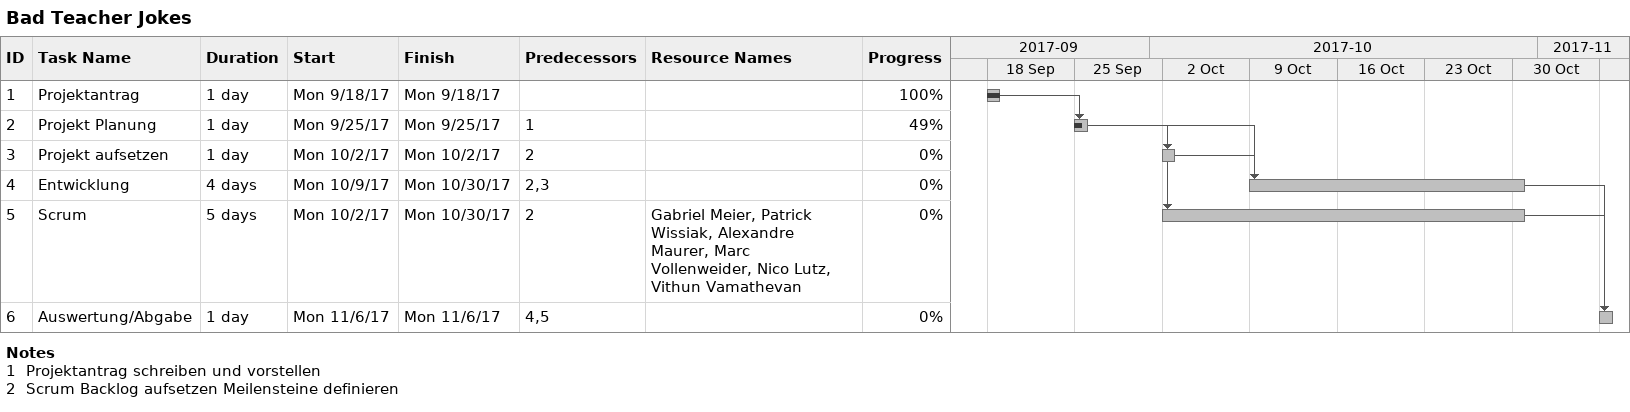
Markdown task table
Bad Teacher Jokes

| ID | Task | Duration | Start | Finish | Predecessors | Resources | % complete |
|---|---|---|---|---|---|---|---|
| 1 | Projektantrag | 1d | 2017-09-18 | 2017-09-18 |  |  | 100 |
| 2 | Projekt Planung | 1d | 2017-09-25 | 2017-09-25 | 1 |  | 49 |
| 3 | Projekt aufsetzen | 1d | 2017-10-02 | 2017-10-02 | 2 |  | 0 |
| 4 | Entwicklung | 4d | 2017-10-09 | 2017-10-30 | 2, 3 |  | 0 |
| 5 | Scrum | 5d | 2017-10-02 | 2017-10-30 | 2 | Gabriel Meier, Patrick Wissiak, Alexandre Maurer, Marc Vollenweider, Nico Lutz, Vithun Vamathevan | 0 |
| 6 | Auswertung/Abgabe | 1d | 2017-11-06 | 2017-11-06 | 4, 5 |  | 0 |

Notes
- 1: Projektantrag schreiben und vorstellen
- 2: Scrum Backlog aufsetzen Meilensteine definieren
